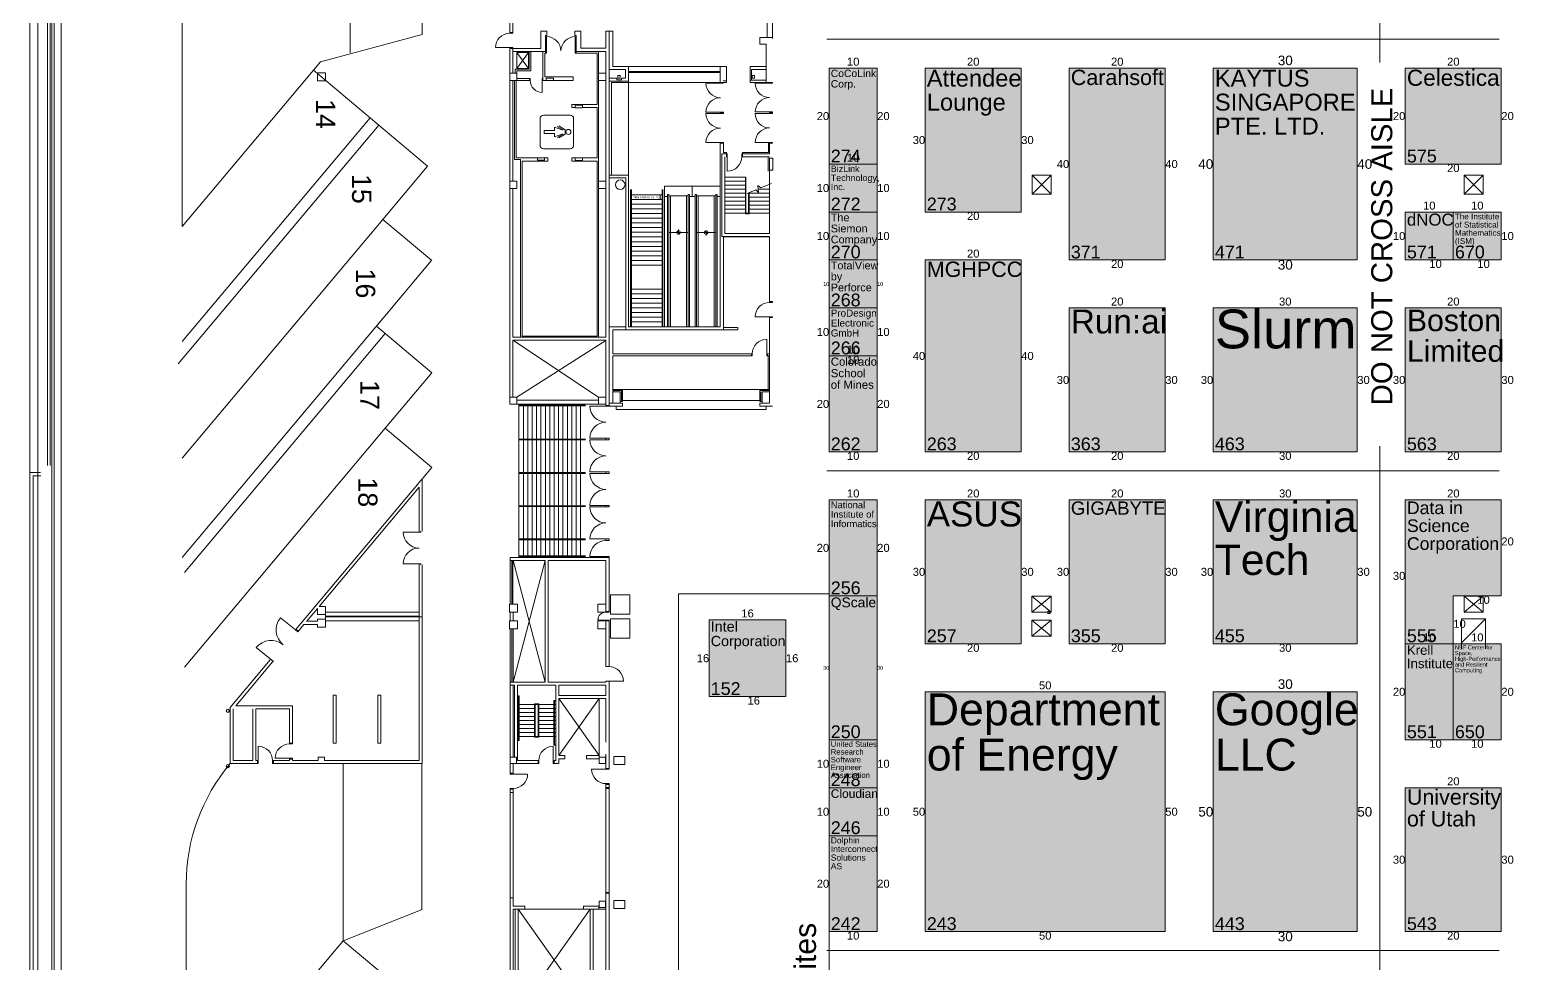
# Model space of a CAD drawing. Header units: inches. Extents: x 938 to 12482, y -17198 to -3672.
# Drawn here: x 951 to 4659, y -13064 to -10728 of the extents above; entities that cross this region are included whole.
import ezdxf
from ezdxf.enums import TextEntityAlignment as Align

# ---------------------------------------------------------------- set-up
doc = ezdxf.new("R2010")
doc.units = ezdxf.units.IN
doc.header["$MEASUREMENT"] = 0
for name, color, linetype, true_color in [('Aisle do not cross', 7, 'Continuous', 0xffffff), ('Areas', 7, 'Continuous', 0xffffff), ('BOOTH_DIMENSION', 7, 'Continuous', 0x000000), ('BOOTH_NUMBER', 7, 'Continuous', 0x000000), ('BOOTHLAYER', 7, 'Continuous', 0x000000), ('Building', 7, 'Continuous', 0xffffff), ('Columns', 7, 'Continuous', 0xffffff), ('COMPANY_NAME', 7, 'Continuous', 0x000000), ('HIGHLIGHT_SCHEME', 7, 'Continuous', 0x000000), ('Symbols', 7, 'Continuous', 0xffffff)]:
    doc.layers.add(name, color=color, linetype=linetype, true_color=true_color)
doc.styles.add('Arial', font='Arial.ttf')

msp = doc.modelspace()

# ---------------------------------------------------------------- hatches: boundary and pattern name
at = {"layer": 'HIGHLIGHT_SCHEME', "true_color": 0x48beb7, "transparency": 33554687}
for points in [[(2949.1, -10824.5), (3069.1, -10824.5), (3069.1, -11064.5), (2949.1, -11064.5)], [(3189.1, -10824.5), (3429.1, -10824.5), (3429.1, -11184.5), (3189.1, -11184.5)], [(3549.1, -10824.5), (3789.1, -10824.5), (3789.1, -11304.5), (3549.1, -11304.5)], [(3909.1, -10824.5), (4269.1, -10824.5), (4269.1, -11304.5), (3909.1, -11304.5)], [(4389.1, -10824.5), (4629.1, -10824.5), (4629.1, -11064.5), (4389.1, -11064.5)], [(2949.1, -11064.5), (3069.1, -11064.5), (3069.1, -11184.5), (2949.1, -11184.5)], [(2949.1, -11184.5), (3069.1, -11184.5), (3069.1, -11304.5), (2949.1, -11304.5)], [(4509.1, -11184.5), (4629.1, -11184.5), (4629.1, -11304.5), (4509.1, -11304.5)], [(2949.1, -11304.5), (3069.1, -11304.5), (3069.1, -11424.5), (2949.1, -11424.5)], [(3189.1, -11304.5), (3429.1, -11304.5), (3429.1, -11784.5), (3189.1, -11784.5)], [(2949.1, -11424.5), (3069.1, -11424.5), (3069.1, -11544.5), (2949.1, -11544.5)], [(3549.1, -11424.5), (3789.1, -11424.5), (3789.1, -11784.5), (3549.1, -11784.5)], [(3909.1, -11424.5), (4269.1, -11424.5), (4269.1, -11784.5), (3909.1, -11784.5)], [(4389.1, -11424.5), (4629.1, -11424.5), (4629.1, -11784.5), (4389.1, -11784.5)], [(2949.1, -11544.5), (3069.1, -11544.5), (3069.1, -11784.5), (2949.1, -11784.5)], [(2949.1, -11904.5), (3069.1, -11904.5), (3069.1, -12144.5), (2949.1, -12144.5)], [(3189.1, -11904.5), (3429.1, -11904.5), (3429.1, -12264.5), (3189.1, -12264.5)], [(3549.1, -11904.5), (3789.1, -11904.5), (3789.1, -12264.5), (3549.1, -12264.5)], [(3909.1, -11904.5), (4269.1, -11904.5), (4269.1, -12264.5), (3909.1, -12264.5)], [(4389.1, -11904.5), (4629.1, -11904.5), (4629.1, -12144.5), (4509.1, -12144.5), (4509.1, -12264.5), (4389.1, -12264.5)], [(2949.1, -12144.5), (3069.1, -12144.5), (3069.1, -12504.5), (2949.1, -12504.5)], [(2649.1, -12204.5), (2841.1, -12204.5), (2841.1, -12396.5), (2649.1, -12396.5)], [(4389.1, -12264.5), (4509.1, -12264.5), (4509.1, -12504.5), (4389.1, -12504.5)], [(4509.1, -12264.5), (4629.1, -12264.5), (4629.1, -12504.5), (4509.1, -12504.5)], [(3189.1, -12384.5), (3789.1, -12384.5), (3789.1, -12984.5), (3189.1, -12984.5)], [(3909.1, -12384.5), (4269.1, -12384.5), (4269.1, -12984.5), (3909.1, -12984.5)], [(2949.1, -12504.5), (3069.1, -12504.5), (3069.1, -12624.5), (2949.1, -12624.5)], [(2949.1, -12624.5), (3069.1, -12624.5), (3069.1, -12744.5), (2949.1, -12744.5)], [(4389.1, -12624.5), (4629.1, -12624.5), (4629.1, -12984.5), (4389.1, -12984.5)], [(2949.1, -12744.5), (3069.1, -12744.5), (3069.1, -12984.5), (2949.1, -12984.5)]]:
    msp.add_hatch(color=123, dxfattribs=at).paths.add_polyline_path(points, flags=0)
at = {"layer": 'HIGHLIGHT_SCHEME', "true_color": 0xf9c981, "transparency": 33554687}
msp.add_hatch(color=31, dxfattribs=at).paths.add_polyline_path([(4389.1, -11184.5), (4509.1, -11184.5), (4509.1, -11304.5), (4389.1, -11304.5)], flags=0)

# ---------------------------------------------------------------- linework, layer by layer
at = {"layer": 'Aisle do not cross', "color": 1, "lineweight": 5, "transparency": 33554687}
for points in [[(4325.7, -10810.3), (4325.7, -9629.4)], [(4624, -10751.9), (2943, -10751.9)], [(4325.7, -14362.3), (4325.7, -11770.3)], [(4624, -11831.9), (2943, -11831.9)], [(4624, -13031.9), (2943, -13031.9)]]:
    msp.add_lwpolyline(points, dxfattribs=at).dxf.unprotected_set("ltscale", 0)
at = {"layer": 'Areas', "color": 30, "lineweight": 5, "transparency": 33554687}
msp.add_lwpolyline([(2572.2, -12139.2), (2949.1, -12139.2), (2949.1, -15504.5), (2572.2, -15504.5), (2572.2, -12139.2)], dxfattribs=at).dxf.unprotected_set("ltscale", 0)
at = {"layer": 'BOOTHLAYER', "color": 7, "lineweight": 5}
for points in [[(2949.1, -10824.5), (3069.1, -10824.5), (3069.1, -11064.5), (2949.1, -11064.5)], [(3189.1, -10824.5), (3429.1, -10824.5), (3429.1, -11184.5), (3189.1, -11184.5)], [(3549.1, -10824.5), (3789.1, -10824.5), (3789.1, -11304.5), (3549.1, -11304.5)], [(3909.1, -10824.5), (4269.1, -10824.5), (4269.1, -11304.5), (3909.1, -11304.5)], [(4389.1, -10824.5), (4629.1, -10824.5), (4629.1, -11064.5), (4389.1, -11064.5)], [(2949.1, -11064.5), (3069.1, -11064.5), (3069.1, -11184.5), (2949.1, -11184.5)], [(2454.8, -11141.2), (2526.8, -11141.2), (2526.8, -11153.2), (2454.8, -11153.2)], [(2949.1, -11184.5), (3069.1, -11184.5), (3069.1, -11304.5), (2949.1, -11304.5)], [(4389.1, -11184.5), (4509.1, -11184.5), (4509.1, -11304.5), (4389.1, -11304.5)], [(4509.1, -11184.5), (4629.1, -11184.5), (4629.1, -11304.5), (4509.1, -11304.5)], [(2949.1, -11304.5), (3069.1, -11304.5), (3069.1, -11424.5), (2949.1, -11424.5)], [(3189.1, -11304.5), (3429.1, -11304.5), (3429.1, -11784.5), (3189.1, -11784.5)], [(2949.1, -11424.5), (3069.1, -11424.5), (3069.1, -11544.5), (2949.1, -11544.5)], [(3549.1, -11424.5), (3789.1, -11424.5), (3789.1, -11784.5), (3549.1, -11784.5)], [(3909.1, -11424.5), (4269.1, -11424.5), (4269.1, -11784.5), (3909.1, -11784.5)], [(4389.1, -11424.5), (4629.1, -11424.5), (4629.1, -11784.5), (4389.1, -11784.5)], [(2949.1, -11544.5), (3069.1, -11544.5), (3069.1, -11784.5), (2949.1, -11784.5)], [(2949.1, -11904.5), (3069.1, -11904.5), (3069.1, -12144.5), (2949.1, -12144.5)], [(3189.1, -11904.5), (3429.1, -11904.5), (3429.1, -12264.5), (3189.1, -12264.5)], [(3549.1, -11904.5), (3789.1, -11904.5), (3789.1, -12264.5), (3549.1, -12264.5)], [(3909.1, -11904.5), (4269.1, -11904.5), (4269.1, -12264.5), (3909.1, -12264.5)], [(4389.1, -11904.5), (4629.1, -11904.5), (4629.1, -12144.5), (4509.1, -12144.5), (4509.1, -12264.5), (4389.1, -12264.5)], [(2949.1, -12144.5), (3069.1, -12144.5), (3069.1, -12504.5), (2949.1, -12504.5)], [(2649.1, -12204.5), (2841.1, -12204.5), (2841.1, -12396.5), (2649.1, -12396.5)], [(4389.1, -12264.5), (4509.1, -12264.5), (4509.1, -12504.5), (4389.1, -12504.5)], [(4509.1, -12264.5), (4629.1, -12264.5), (4629.1, -12504.5), (4509.1, -12504.5)], [(3189.1, -12384.5), (3789.1, -12384.5), (3789.1, -12984.5), (3189.1, -12984.5)], [(3909.1, -12384.5), (4269.1, -12384.5), (4269.1, -12984.5), (3909.1, -12984.5)], [(2949.1, -12504.5), (3069.1, -12504.5), (3069.1, -12624.5), (2949.1, -12624.5)], [(2949.1, -12624.5), (3069.1, -12624.5), (3069.1, -12744.5), (2949.1, -12744.5)], [(4389.1, -12624.5), (4629.1, -12624.5), (4629.1, -12984.5), (4389.1, -12984.5)], [(2949.1, -12744.5), (3069.1, -12744.5), (3069.1, -12984.5), (2949.1, -12984.5)]]:
    msp.add_lwpolyline(points, close=True, dxfattribs=at)
at = {"layer": 'Building', "color": 18, "lineweight": 5, "true_color": 0x000000, "transparency": 33554687}
for points in [[(950.8, -4840.3), (950.8, -16338.8)], [(971, -4840.3), (971, -16338.8)], [(1006.3, -4840.3), (1006.3, -16338.8)], [(1012.3, -4840.3), (1012.3, -16338.8)], [(1029.8, -15812.7), (1029.8, -8959.9)], [(995.6, -11818.5), (995.6, -9316.3)], [(1001.6, -11818.5), (1001.6, -9316.3)], [(1923.5, -9648.6), (1955.8, -9675.7), (1931.8, -9704.3), (1451.8, -10276.3), (1451.8, -10334.3), (1931.8, -10334.3), (1931.8, -10740.2), (1677.5, -10809.1), (1659.9, -10830)], [(1751.8, -10786.4), (1751.8, -10334.3)], [(2158.4, -10735.3), (2150.8, -10735.3), (2150.8, -10417.3), (2158.4, -10417.3)], [(2158.4, -10737.4), (2158.4, -10415.2)], [(2794, -10748.3), (2794, -10404.3)], [(2807.8, -10750.3), (2807.8, -10402.3)], [(1332.3, -10662.8), (1332.3, -11220.5), (1659.9, -10830), (1945.5, -11069.7), (1833.6, -11203), (1955.8, -11305.5)], [(2150.8, -10840), (2150.8, -10775.3), (2228.4, -10775.3), (2228.4, -10731.9), (2243.4, -10731.9), (2243.4, -10742.9), (2240.4, -10742.9), (2240.4, -10786.9), (2238.4, -10786.9), (2238.4, -10846.7), (2308.8, -10846.7), (2308.8, -10855.3), (2259.7, -10855.3)], [(2158.4, -10735.3), (2158.4, -10737.3), (2150.8, -10737.3), (2150.8, -10735.3)], [(2158.4, -11126.2), (2158.4, -11497.7), (2391.2, -11497.7), (2391.2, -10782.9), (2316.6, -10782.9), (2316.6, -10742.9), (2313.5, -10742.9), (2313.5, -10732)], [(2242.5, -10782.3), (2242.5, -10745.7)], [(2328.5, -10731.9), (2313.5, -10731.9)], [(2314.4, -10782.3), (2314.5, -10745.7)], [(2391.2, -10731.9), (2391.2, -10774.9), (2328.5, -10774.9), (2328.5, -10732)], [(2391.2, -11668.1), (2398.8, -11668.1), (2398.8, -10731.9)], [(2408.4, -10820.3), (2408.4, -10731.9), (2391.2, -10731.9)], [(2791.8, -10860.3), (2791.8, -10764.3), (2775.8, -10764.3), (2775.8, -10748.3), (2807.8, -10748.3)], [(2114.8, -10773.3), (2158.4, -10773.3), (2158.4, -10775.3)], [(2158.4, -10837.2), (2158.4, -10773.5)], [(2158.4, -10782.9), (2240.4, -10782.9)], [(2164.2, -10837.3), (2164.2, -10826.8), (2199.1, -10826.8), (2199.1, -10782.8), (2203.7, -10782.8), (2203.7, -10831.4), (2168.8, -10831.4), (2168.8, -10837.3), (2164.2, -10837.3)], [(2168.6, -10785.7), (2197.4, -10825.2)], [(2168.6, -10825.2), (2197.8, -10785.7)], [(2197.8, -10825.5), (2197.8, -10785.5), (2168.8, -10785.5), (2168.8, -10825.5), (2197.8, -10825.5)], [(2241.7, -10855.3), (2233.8, -10855.3), (2233.8, -10850.7), (2233.8, -10850.7), (2233.8, -10782.9)], [(2240.4, -10782.3), (2242.4, -10782.3), (2242.4, -10786.9), (2240.4, -10786.9)], [(2313.9, -10923.3), (2305.8, -10923.3), (2305.8, -10915.3), (2368.8, -10915.3), (2368.8, -10787.3)], [(2316.4, -10786.9), (2314.4, -10786.9), (2314.4, -10782.3), (2316.4, -10782.3)], [(2316.4, -10782.3), (2316.4, -10786.9), (2368.8, -10786.9)], [(2372.8, -11497.7), (2372.8, -10782.9)], [(2440.2, -10849.7), (2440.2, -10827.9), (2400.8, -10827.9)], [(2405.4, -10860.3), (2692.4, -10860.3), (2692.4, -10820.3), (2408.1, -10820.3)], [(2447.8, -10820.3), (2447.8, -10832.7), (2676.4, -10832.7)], [(2676.4, -10860.5), (2676.4, -10820.5)], [(2791.8, -10820.3), (2751.3, -10820.3), (2751.3, -10860.3), (2807.8, -10860.3)], [(2150.8, -10852.3), (2150.8, -11110.2)], [(2158.4, -10855.5), (2158.4, -11106.2)], [(2177.8, -11497.7), (2177.8, -11053.3), (2162.4, -11053.3), (2162.4, -10855.5)], [(2219.7, -11049.3), (2166.4, -11049.3), (2166.4, -10855.5)], [(2168.8, -10855.3), (2199.8, -10855.3), (2199.8, -10850.7), (2168.8, -10850.7), (2168.8, -10855.3)], [(2199.8, -10850.7), (2201.8, -10850.7), (2201.8, -10855.3), (2199.8, -10855.3)], [(2233.8, -10855.3), (2231.8, -10855.3), (2231.8, -10850.7), (2233.8, -10850.7)], [(2231.8, -10885.3), (2231.8, -10855.3)], [(2259.8, -10849.3), (2241.8, -10849.3), (2241.8, -10855.8), (2259.8, -10855.8), (2259.8, -10849.3)], [(2400.8, -10849.7), (2418, -10849.7), (2418, -10853.7), (2430.1, -10853.7), (2430.1, -10849.7), (2440.2, -10849.7)], [(2400.8, -10857.3), (2447.8, -10857.3)], [(2405.4, -10860.4), (2405.4, -11092.3)], [(2420.8, -10849.3), (2426.8, -10849.3), (2426.8, -10843.3), (2420.8, -10843.3), (2420.8, -10849.3)], [(2676.4, -10835.7), (2447.8, -10835.7), (2447.8, -11471.3), (2676.8, -11471.3), (2676.8, -11010.3)], [(2684, -10860.5), (2684, -10862.5), (2641.2, -10862.5)], [(2684, -10856.3), (2692.4, -10856.3)], [(2751.3, -10855.1), (2791.8, -10855.1)], [(2791.7, -10828.3), (2755.3, -10828.3), (2755.3, -10855.1)], [(2756.8, -10843.3), (2756.8, -10849.3), (2762.8, -10849.3), (2762.8, -10843.3), (2756.8, -10843.3)], [(2800.2, -10862.3), (2764.2, -10862.3)], [(2800.2, -10860.3), (2800.2, -10862.3), (2807.8, -10862.3), (2807.8, -10860.3)], [(2313.8, -10917.3), (2313.8, -10923.8), (2332.3, -10923.8), (2332.3, -10917.3), (2313.8, -10917.3)], [(2332.4, -10923.3), (2368.8, -10923.3), (2368.8, -11049.3), (2332.4, -11049.3)], [(2677.2, -10934.5), (2641.2, -10934.5)], [(2641.2, -10938.5), (2684.8, -10938.5), (2684.8, -10934.5), (2677.2, -10934.5), (2677.2, -10938.5)], [(2677.2, -10936.5), (2684.8, -10936.5)], [(2800.2, -10934.3), (2764.2, -10934.3)], [(2800.2, -10938.3), (2764.2, -10938.3)], [(2807.8, -10938.3), (2807.8, -10934.3), (2800.2, -10934.3), (2800.2, -10938.3), (2807.8, -10938.3)], [(2800.2, -10936.3), (2807.8, -10936.3)], [(1823.1, -10967.4), (1322.3, -11564.2)], [(1801.5, -10949.3), (1332.3, -11508.6)], [(2677.2, -11010.5), (2641.2, -11010.5)], [(2684.8, -11012.5), (2684.8, -11010.5), (2677.2, -11010.5), (2677.2, -11012.5)], [(2677.5, -11012.1), (2684.8, -11012.1), (2684.8, -11035.7), (2692.5, -11035.7), (2692.5, -11046.3)], [(2800.2, -11046.3), (2732.5, -11046.3), (2732.5, -11035.7), (2797.2, -11035.7), (2797.2, -11012.3), (2807.8, -11012.3)], [(2800.2, -11010.3), (2764.2, -11010.3)], [(2807.8, -11012.3), (2807.8, -11010.3), (2800.2, -11010.3), (2800.2, -11012.3)], [(2800.2, -11038.8), (2800.2, -11012)], [(2313.8, -11049.3), (2305.8, -11049.3), (2305.8, -11057.3), (2368.8, -11057.3), (2368.8, -11494.7), (2181.8, -11494.7), (2181.8, -11057.3), (2245.8, -11057.3), (2245.8, -11049.3), (2237.8, -11049.3)], [(2219.8, -11048.8), (2219.8, -11054.8), (2237.8, -11054.8), (2237.8, -11048.8), (2219.8, -11048.8)], [(2332.3, -11048.8), (2332.3, -11055.3), (2313.8, -11055.3), (2313.8, -11048.8), (2332.3, -11048.8)], [(2692.2, -11038.7), (2680.5, -11038.7), (2680.5, -11245.9), (2800.2, -11245.9)], [(2680.5, -11238.6), (2680.5, -11046.2)], [(2688.2, -11046.2), (2688.2, -11238.3)], [(2692.5, -11038.7), (2694.5, -11038.7), (2694.5, -11046.3), (2692.5, -11046.3)], [(2694.5, -11082.3), (2694.5, -11046.3)], [(2732.5, -11046.3), (2730.5, -11046.3), (2730.5, -11038.7), (2732.5, -11038.7)], [(2732.5, -11038.7), (2800.2, -11038.7)], [(2796.2, -11082.2), (2796.2, -11046.7)], [(2808.1, -11049.5), (2808.1, -11079.5), (2800.1, -11079.5), (2800.1, -11049.5), (2808.1, -11049.5)], [(2800.2, -11238.6), (2800.2, -11079.5)], [(2150.8, -11647.5), (2150.8, -11121.9)], [(2400.8, -11092.3), (2447.8, -11092.3)], [(2441.2, -11479.2), (2441.2, -11098.9), (2400.8, -11098.9)], [(2537.5, -11471.7), (2537.5, -11120.2), (2676.8, -11120.2)], [(2607, -11120.2), (2607, -11145.7)], [(2688.2, -11097.3), (2741.2, -11097.3), (2741.2, -11187.3)], [(2688.2, -11107.3), (2741.2, -11107.3)], [(2688.2, -11117.3), (2741.2, -11117.3)], [(2739.7, -11097.3), (2739.7, -11188.8), (2748.7, -11188.8), (2748.7, -11135.9)], [(2744.3, -11138.1), (2766, -11129.3), (2772.8, -11135.3), (2770.6, -11117.8), (2778.1, -11124.4), (2805.3, -11113.4)], [(2452.8, -11471.7), (2452.8, -11128)], [(2454.8, -11471.7), (2454.8, -11128)], [(2531.5, -11141.2), (2454.8, -11141.2)], [(2531.5, -11152.9), (2454.8, -11152.9)], [(2531.5, -11471.7), (2531.5, -11128)], [(2533.5, -11471.7), (2533.5, -11128)], [(2537.1, -11145.7), (2545.2, -11145.7)], [(2545.2, -11471.7), (2545.2, -11140.7), (2548.7, -11140.7), (2548.7, -11471.7)], [(2596.7, -11143.7), (2548.7, -11143.7)], [(2552.7, -11144), (2552.7, -11471.7)], [(2592.7, -11143.6), (2592.7, -11470.8)], [(2596.7, -11470.8), (2596.7, -11140.7), (2600.2, -11140.7), (2600.2, -11470.8)], [(2613.9, -11145.7), (2600.2, -11145.7)], [(2617.4, -11470.8), (2617.4, -11140.7), (2613.9, -11140.7), (2613.9, -11470.8)], [(2665.4, -11143.7), (2617.4, -11143.7)], [(2621.4, -11144), (2621.4, -11470.8)], [(2661.4, -11144.3), (2661.4, -11470.8)], [(2668.9, -11470.8), (2668.9, -11140.7), (2665.4, -11140.7), (2665.4, -11470.8)], [(2668.9, -11145.7), (2677, -11145.7)], [(2688.2, -11127.3), (2741.2, -11127.3)], [(2688.2, -11137.3), (2741.2, -11137.3)], [(2688.2, -11147.3), (2741.2, -11147.3)], [(2688.2, -11157.3), (2741.2, -11157.3)], [(2747.2, -11137.3), (2747.2, -11187.3)], [(2747.2, -11137.3), (2800.2, -11137.3)], [(2747.2, -11147.3), (2800.2, -11147.3)], [(2747.2, -11157.3), (2800.2, -11157.3)], [(2772.6, -11127.3), (2800.2, -11127.3)], [(2531.5, -11164.7), (2454.8, -11164.7)], [(2531.5, -11176.4), (2454.8, -11176.4)], [(2531.5, -11188.2), (2454.8, -11188.2)], [(2688.2, -11167.3), (2741.2, -11167.3)], [(2688.2, -11177.3), (2741.2, -11177.3)], [(2688.2, -11187.3), (2799.5, -11187.3)], [(2747.2, -11167.3), (2800.2, -11167.3)], [(2747.2, -11177.3), (2800.2, -11177.3)], [(1833.6, -11203), (1332.3, -11800.5)], [(2531.5, -11199.9), (2454.8, -11199.9)], [(2531.5, -11211.7), (2454.8, -11211.7)], [(2531.5, -11223.4), (2454.8, -11223.4)], [(2531.5, -11235.2), (2454.8, -11235.2)], [(2596.7, -11235.8), (2548.7, -11235.8)], [(2572.7, -11228.3), (2572.7, -11235.8), (2568.4, -11234.6)], [(2568.5, -11234.1), (2572.7, -11235.8), (2569.3, -11232.9)], [(2569.7, -11232.5), (2572.7, -11235.8), (2570.9, -11231.7)], [(2576.8, -11237.5), (2572.7, -11235.8), (2571.7, -11231.4)], [(2574.6, -11239.9), (2572.7, -11235.8), (2576.6, -11238.1)], [(2573, -11240.3), (2572.7, -11235.8), (2574.1, -11240.1)], [(2665.4, -11235.8), (2617.4, -11235.8)], [(2641.4, -11243.3), (2641.4, -11235.8), (2637.1, -11234.6)], [(2637.3, -11234.1), (2641.4, -11235.8), (2638, -11232.9)], [(2638.4, -11232.5), (2641.4, -11235.8), (2639.3, -11231.9)], [(2639.7, -11231.7), (2641.4, -11235.8), (2640.9, -11231.4)], [(2645.8, -11236.6), (2641.4, -11235.8), (2640.5, -11231.4)], [(2644.9, -11238.7), (2641.4, -11235.8), (2645.3, -11238.1)], [(2643.9, -11239.6), (2641.4, -11235.8), (2644.4, -11239.2)], [(2642.3, -11240.2), (2641.4, -11235.8), (2643.3, -11239.9)], [(2531.5, -11246.9), (2454.8, -11246.9)], [(2531.5, -11258.7), (2454.8, -11258.7)], [(2531.5, -11270.4), (2454.8, -11270.4)], [(2807.8, -11408.7), (2800.2, -11408.7), (2800.2, -11246.2), (2684.8, -11246.2), (2684.8, -11478.9)], [(2688.2, -11238.3), (2800.2, -11238.3)], [(1816.9, -11471.1), (1954.7, -11307)], [(2531.5, -11282.2), (2454.8, -11282.2)], [(2531.5, -11293.9), (2454.8, -11293.9)], [(2531.5, -11305.7), (2454.8, -11305.7)], [(2531.5, -11317.6), (2454.8, -11317.6)], [(2531.5, -11377.4), (2454.8, -11377.4)], [(2531.5, -11389.2), (2454.8, -11389.2)], [(2531.5, -11400.9), (2454.8, -11400.9)], [(2531.5, -11412.7), (2454.8, -11412.7)], [(2800.2, -11408.7), (2800.2, -11410.7), (2807.8, -11410.7), (2807.8, -11408.7)], [(1833.6, -11451.1), (1332.3, -12048.7)], [(2531.5, -11424.4), (2454.8, -11424.4)], [(2531.5, -11436.2), (2454.8, -11436.2)], [(2531.5, -11447.9), (2454.8, -11447.9)], [(2764.2, -11446.7), (2807.8, -11446.7), (2807.8, -11448.7)], [(2800.2, -11448.7), (2800.2, -11662.4), (2775.8, -11662.4), (2775.8, -11670.1)], [(2800, -11448.7), (2807.8, -11448.7)], [(1839.1, -11488.4), (1337.7, -12086)], [(1839.1, -11725.5), (1955.8, -11586.4), (1817.5, -11470.3)], [(2441.2, -11471.3), (2400.8, -11471.3)], [(2684.8, -11473.7), (2720.8, -11473.7), (2720.8, -11478.9), (2408.4, -11478.9)], [(2720.8, -11478.9), (2408.4, -11478.9), (2408.4, -11538.9), (2754.8, -11538.9)], [(2531.5, -11458.9), (2454.8, -11458.9)], [(2372.8, -11647.3), (2390.8, -11647.3), (2390.8, -11665.3), (2372.8, -11665.3), (2372.8, -11647.3), (2158.4, -11505.3), (2158.4, -11647.4)], [(2158.4, -11505.3), (2391.2, -11505.3), (2391.2, -11668.1), (2391.2, -11670.3), (2398.8, -11670.3), (2398.8, -11668.1)], [(2391, -11505.6), (2168.8, -11647.3)], [(2794.9, -11544.2), (2792.9, -11544.2), (2792.9, -11502.9)], [(2754.9, -11538.9), (2754.9, -11544.2), (2408.4, -11544.2), (2408.4, -11662.4)], [(2754.9, -11538.9), (2756.9, -11538.9), (2756.9, -11544.2), (2754.9, -11544.2)], [(2800.2, -11538.9), (2794.9, -11538.9), (2794.9, -11544.2), (2800.2, -11544.2)], [(2797, -11628.4), (2797, -11544.5)], [(2408.4, -11628.1), (2432.8, -11628.1), (2432.8, -11658.4), (2426.8, -11658.4)], [(2426.8, -11634.1), (2408.4, -11634.1)], [(2426.8, -11662.4), (2426.8, -11634.1), (2408.4, -11634.1)], [(2408.5, -11631), (2429.8, -11631)], [(2408.5, -11631), (2429.8, -11631), (2429.8, -11658.4)], [(2432.8, -11628.1), (2775.9, -11628.1), (2800.2, -11628.1)], [(2775.9, -11628.1), (2775.9, -11658.1), (2781.9, -11658.1)], [(2800.4, -11631.1), (2776.2, -11631.1)], [(2778.5, -11634.4), (2778.5, -11656.5)], [(2781.9, -11662.5), (2781.9, -11634.1), (2800.2, -11634.1)], [(2372.8, -11655.3), (2168.8, -11655.3)], [(2372.7, -11665.3), (2168.8, -11665.3)], [(2339.8, -11667.3), (2172.7, -11667.3)], [(2339.8, -11669.3), (2172.7, -11669.3)], [(2173.8, -12048.2), (2173.8, -11665.4)], [(2184.8, -12048.2), (2184.8, -11665.4)], [(2195.8, -12048.3), (2195.8, -11665.5)], [(2206.8, -12048.3), (2206.8, -11665.4)], [(2217.8, -12048.3), (2217.8, -11665.5)], [(2228.8, -12048.3), (2228.8, -11665.5)], [(2239.8, -12048.3), (2239.8, -11665.4)], [(2250.8, -12048.3), (2250.8, -11665.4)], [(2261.8, -12048.3), (2261.8, -11665.4)], [(2272.8, -12048.3), (2272.8, -11665.4)], [(2283.8, -12048.3), (2283.8, -11665.4)], [(2294.8, -12048.3), (2294.8, -11665.4)], [(2305.8, -12048.3), (2305.8, -11665.5)], [(2316.8, -12048.3), (2316.8, -11665.3)], [(2327.8, -12048.3), (2327.8, -11665.4)], [(2391.2, -11670.3), (2351.2, -11670.3)], [(2432.8, -11662.4), (2398.8, -11662.4)], [(2432.8, -11662.4), (2432.8, -11670.1), (2398.8, -11670.3)], [(2416.8, -11670.1), (2416.8, -11678.1), (2791.8, -11678.1), (2791.8, -11670.1)], [(2775.7, -11656.1), (2432.8, -11656.1)], [(2775.8, -11670.1), (2807.8, -11670.1)], [(1933.2, -11850.4), (1955.8, -11823.5), (1839.1, -11725.5), (1337.7, -12323)], [(2339.8, -11752.3), (2172.7, -11752.3)], [(2339.8, -11754.3), (2172.7, -11754.3)], [(2391.2, -11750.3), (2351.2, -11750.3)], [(2391.2, -11754.3), (2351.2, -11754.3)], [(2391.2, -11754.3), (2391.2, -11750.3), (2398.8, -11750.3), (2398.8, -11754.3), (2391.2, -11754.3)], [(977.5, -11836.3), (951.3, -11836.3), (951.3, -16338.8)], [(959.3, -16338.8), (959.3, -11844.3), (978.9, -11844.3)], [(1932.8, -11850.9), (1614.8, -12229.8)], [(1931.8, -11852.1), (1931.8, -11982.9)], [(2339.8, -11836.3), (2173, -11836.3)], [(2339.8, -11838.3), (2173, -11838.3)], [(2391.2, -11834.3), (2351.2, -11834.3)], [(2391.2, -11838.3), (2351.2, -11838.3)], [(2391.2, -11838.3), (2391.2, -11834.3), (2398.8, -11834.3), (2398.8, -11838.3), (2391.2, -11838.3)], [(1924.2, -11984.9), (1924.2, -11873), (1674.2, -12170.9), (1689.8, -12170.9), (1689.8, -12190.9), (1669.8, -12190.9), (1669.8, -12176.2), (1642.8, -12208.4)], [(2339.8, -11919.3), (2172.7, -11919.3)], [(2339.8, -11921.3), (2172.7, -11921.3)], [(2391.2, -11918.3), (2351.2, -11918.3)], [(2391.2, -11922.3), (2351.2, -11922.3)], [(2391.2, -11922.3), (2391.2, -11918.3), (2398.8, -11918.3), (2398.8, -11922.3), (2391.2, -11922.3)], [(1928.2, -11982.9), (1928.2, -11984.9), (1884.2, -11984.9)], [(2339.8, -12002.3), (2172.7, -12002.3)], [(2339.8, -12004.3), (2172.7, -12004.3)], [(2391.2, -12002.3), (2351.2, -12002.3)], [(2391.2, -12006.3), (2391.2, -12002.3), (2398.8, -12002.3), (2398.8, -12006.3), (2391.2, -12006.3)], [(2398.8, -12048.3), (2151.7, -12048.3), (2151.8, -12165.3)], [(2339.8, -12046.3), (2172.7, -12046.3)], [(2339.8, -12044.3), (2172.9, -12044.3)], [(2351.2, -12046.3), (2398.8, -12046.3), (2398.8, -12048.3)], [(2391.2, -12183.3), (2398.8, -12183.3), (2398.8, -12046.3)], [(2398.8, -12046.6), (2391.2, -12046.6), (2391.2, -12048.3)], [(1687.8, -12556.7), (1924.2, -12556.7), (1924.2, -12064.9), (1928.2, -12064.9), (1928.2, -12066.9)], [(1924.2, -12064.9), (1884.2, -12064.9)], [(2151.7, -12055.9), (2239.2, -12055.9), (2159.4, -12360.7)], [(2152.1, -12360.7), (2239.2, -12360.7), (2239.2, -12055.9)], [(2155.8, -12055.9), (2155.8, -12165.3)], [(2158.4, -12055.9), (2158.4, -12165.3)], [(2159.4, -12055.9), (2239.2, -12360.7)], [(1614.8, -12229.8), (1577.7, -12199.5)], [(1924.2, -12195.3), (1689.8, -12195.3), (1689.8, -12185.3), (1924.2, -12185.3)], [(1689.8, -12204.9), (1689.8, -12197.3), (1931.8, -12197.3)], [(2151.8, -12185.3), (2151.8, -12207.3)], [(2159.4, -12185.3), (2159.4, -12207.3)], [(2391.2, -12183.3), (2391.2, -12185.3), (2398.8, -12185.3), (2398.8, -12183.3)], [(1616.1, -12228.3), (1614.8, -12229.8), (1620.7, -12234.6), (1636.4, -12215.9), (1670, -12215.9)], [(1616.1, -12228.3), (1622, -12233.1)], [(1642.8, -12208.3), (1670, -12208.3)], [(1924.2, -12207.3), (1689.8, -12207.3)], [(2159.4, -12368.3), (2159.4, -12548.3), (2151.8, -12548.3), (2151.8, -12227.4)], [(2155.8, -12227.2), (2155.8, -12360.9)], [(2159.4, -12227.4), (2159.4, -12360.8)], [(2371, -12205.3), (2398.8, -12205.3), (2398.8, -12207.3)], [(2398.8, -12321.7), (2398.8, -12207.3), (2391.2, -12207.3)], [(1560.1, -12309.1), (1516.9, -12273.8)], [(1552, -12304.7), (1451.8, -12424.1), (1451.8, -12564.3), (1522, -12564.3)], [(1558.8, -12308.4), (1465.8, -12419.3), (1608, -12419.3), (1608, -12514.9)], [(2391.2, -12319.7), (2391.2, -12321.7), (2398.8, -12321.7), (2398.8, -12319.7)], [(2152.1, -12368.3), (2162.2, -12368.3)], [(2159.4, -12564.3), (2221.4, -12564.3), (2221.4, -12556.7), (2169.8, -12556.7), (2169.8, -12368.3), (2265.8, -12368.3)], [(2162.2, -12368.3), (2162.2, -12548.2)], [(2265.8, -12368.3), (2265.8, -12556.7), (2261.4, -12556.7), (2261.4, -12564.3), (2273.4, -12564.3), (2273.4, -12551.9), (2288.4, -12551.9), (2288.4, -12544.3), (2273.4, -12544.3), (2273.4, -12401.3), (2391.2, -12401.3), (2391.2, -12510.4)], [(2391.2, -12393.7), (2391.2, -12368.3), (2273.4, -12368.3), (2273.4, -12393.7), (2391.2, -12393.7)], [(2434.8, -12357.7), (2398.8, -12357.7)], [(2398.8, -12578.3), (2398.8, -12357.7)], [(1716.9, -12392.7), (1716.9, -12512.7), (1709.2, -12512.7), (1709.2, -12392.7), (1716.9, -12392.7)], [(1828.5, -12392.7), (1828.5, -12512.7), (1820.9, -12512.7), (1820.9, -12392.7), (1828.5, -12392.7)], [(2212.4, -12416.3), (2169.7, -12416.3)], [(2169.8, -12506.3), (2173.9, -12506.3), (2173.9, -12394.3), (2169.8, -12394.3)], [(2169.8, -12505.6), (2172.4, -12505.6), (2172.4, -12395.1), (2169.8, -12395.1)], [(2223.4, -12497.8), (2223.4, -12414.8), (2212.4, -12414.8), (2212.4, -12497.8), (2223.4, -12497.8)], [(2221.9, -12496.3), (2213.9, -12496.3), (2213.9, -12416.3), (2221.9, -12416.3), (2221.9, -12496.3)], [(2265.8, -12416.3), (2223.5, -12416.3)], [(2265.8, -12406.3), (2261.3, -12406.3), (2261.3, -12518.3), (2265.8, -12518.3)], [(2265.8, -12407.1), (2262.8, -12407.1), (2262.8, -12517.6), (2265.8, -12517.6)], [(2373.8, -12544.3), (2373.8, -12551.9), (2342.4, -12551.9), (2342.4, -12544.3), (2374.1, -12544.3), (2273.8, -12401.3)], [(1459.4, -12426.9), (1459.4, -12556.7), (1508.4, -12556.7), (1508.4, -12426.9)], [(1522, -12556.7), (1516, -12556.7), (1516, -12426.9), (1600.4, -12426.9), (1600.4, -12514.9)], [(2212.4, -12426.3), (2169.7, -12426.3)], [(2212.4, -12436.3), (2169.7, -12436.3)], [(2212.4, -12446.3), (2169.7, -12446.3)], [(2212.4, -12456.3), (2169.8, -12456.3)], [(2265.8, -12426.3), (2223.5, -12426.3)], [(2265.8, -12436.3), (2223.5, -12436.3)], [(2265.8, -12446.3), (2223.5, -12446.3)], [(2265.8, -12456.3), (2223.5, -12456.3)], [(2212.3, -12466.3), (2169.7, -12466.3)], [(2212.3, -12476.3), (2169.7, -12476.3)], [(2212.4, -12486.3), (2169.8, -12486.3)], [(2212.4, -12496.3), (2169.8, -12496.3)], [(2265.8, -12486.3), (2223.3, -12486.3)], [(2265.8, -12466.3), (2223.4, -12466.3)], [(2265.8, -12476.3), (2223.4, -12476.3)], [(2265.8, -12496.3), (2223.4, -12496.3)], [(1522, -12520.7), (1522, -12564.3), (1520, -12564.3)], [(1600.4, -12512.9), (1608, -12512.9)], [(1608, -12512.9), (1608, -12514.9), (1600.4, -12514.9), (1600.4, -12512.9)], [(2261.4, -12564.3), (2259.4, -12564.3), (2259.4, -12520.7)], [(1520, -12556.7), (1520, -12564.3)], [(1600.4, -12550.9), (1600.4, -12556.7), (1558, -12556.7)], [(1560, -12564.3), (1558, -12564.3), (1558, -12556.7), (1560, -12556.7)], [(1560, -12556.7), (1560, -12564.3)], [(1564.4, -12550.9), (1608, -12550.9), (1608, -12552.9)], [(1600.4, -12552.9), (1608, -12552.9)], [(1608, -12550.9), (1608, -12556.7), (1671.8, -12556.7)], [(1931.8, -12928.7), (1734.2, -13007.3), (1734.2, -12564.3)], [(1930.8, -12928.7), (1930.8, -12564.3)], [(2159.4, -12564.4), (2159.4, -12588.3), (2151.8, -12588.3), (2151.8, -12564.8)], [(2221.4, -12556.7), (2223.4, -12556.7), (2223.4, -12564.3), (2221.4, -12564.3)], [(2391.2, -12540.4), (2391.2, -12576.3), (2391.2, -12578.3), (2398.8, -12578.3), (2398.8, -12576.3)], [(2159.4, -12588.3), (2159.4, -12590.3), (2151.8, -12590.3), (2151.8, -12588.3)], [(2195.4, -12590.3), (2159.4, -12590.3)], [(2355.2, -12578.3), (2391.2, -12578.3)], [(2391.2, -12576.3), (2398.8, -12576.3)], [(2151.8, -12628.3), (2151.8, -12626.3), (2159.4, -12626.3), (2159.4, -12628.3)], [(2151.8, -12636.3), (2151.8, -12628.3), (2159.4, -12628.3), (2159.4, -12636.3), (2151.8, -12636.3)], [(2151.8, -12636.3), (2151.8, -12900.3)], [(2159.4, -12636.3), (2159.4, -12900.3), (2159.4, -12920.7), (2188.8, -12920.7), (2188.8, -12928.3)], [(2359.4, -12928.3), (2359.4, -13182.3), (2391.2, -13182.3), (2391.2, -12616.3), (2398.8, -12616.3)], [(2391.2, -12616.3), (2391.2, -12614.3), (2398.8, -12614.3), (2398.8, -12616.3)], [(2391.2, -12624.3), (2398.8, -12624.3)], [(2391.2, -12626.3), (2398.8, -12626.3)], [(2398.8, -13199.9), (2398.8, -12614.3)], [(1826.1, -13084.4), (1734.2, -13007.3), (1342, -13474.7), (1342, -12865.9)], [(2159.4, -12900.3), (2151.8, -12900.3), (2151.8, -13197.9), (2151.8, -13199.9), (2159.4, -13199.9), (2159.4, -13197.9)], [(2391.2, -12886.6), (2398.8, -12886.6)], [(2391.2, -12888.3), (2398.8, -12888.3)], [(2391.2, -12928.3), (2159.4, -12928.3), (2159.4, -13182.3), (2351.8, -13182.3), (2351.8, -12928.3), (2171.8, -13182.3), (2171.8, -12928.3), (2351.8, -13182.3)], [(2164.2, -13182.3), (2164.2, -12929.1)], [(2334.8, -12928.3), (2334.8, -12920.7), (2373.7, -12920.7), (2373.7, -12928.3)]]:
    msp.add_lwpolyline(points, dxfattribs=at).dxf.unprotected_set("ltscale", 0)
for centre, radius, start, end in [((2150.8, -10773.3), 36, 90, -180), ((2242.5, -10781.7), 36, 0, 89.9997), ((2242.5, -10781.7), 36, 0, 89.9997), ((2314.5, -10781.7), 36, 90.0003, 180), ((2231.8, -10855.3), 30, -180, -90), ((2231.8, -10855.3), 30, -180, -90), ((2677.2, -10862.5), 36, -179.9997, -90), ((2800.2, -10862.3), 36, -179.9997, -90), ((2677.2, -10934.5), 36, 90, 179.9997), ((2800.2, -10934.3), 36, 90, 179.9997), ((2677.2, -10938.5), 36, -179.9997, -90), ((2800.2, -10938.3), 36, -179.9997, -90), ((2677.2, -11010.5), 36, 90, 179.9997), ((2800.2, -11010.3), 36, 90, 179.9997), ((2694.5, -11046.3), 36, -90, 0), ((2800.2, -11446.7), 36, 90, -180), ((2800.2, -11446.7), 36, 90, -180), ((2792.9, -11538.9), 36, 90, 180), ((2391.2, -11670.3), 40, -179.9997, -90.0001), ((2391.2, -11750.3), 40, 90.0001, 179.9998), ((2391.2, -11750.3), 40, 90.0001, 179.9998), ((2391.2, -11754.3), 40, -179.9997, -90.0001), ((2391.2, -11834.3), 40, 90.0001, 179.9998), ((2391.2, -11834.3), 40, 90.0001, 179.9998), ((2391.2, -11838.3), 40, -179.9997, -90.0001), ((2391.2, -11918.3), 40, 90.0001, 179.9998), ((2391.2, -11918.3), 40, 90.0001, 179.9998), ((2391.2, -11922.3), 40, -179.9997, -90.0001), ((2391.2, -12002.3), 40, 90.0001, 179.9998), ((2391.2, -12002.3), 40, 90.0001, 179.9998), ((1924.2, -11984.9), 40, -179.9997, -90.0001), ((1924.2, -11984.9), 40, -179.9997, -90.0001), ((2391.2, -12046.3), 40, 90, -180), ((2391.2, -12046.3), 40, 90, -180), ((1924.2, -12064.9), 40, 90.0001, 179.9998), ((1924.2, -12064.9), 40, 90.0001, 179.9998), ((1614.8, -12229.8), 48, 140.7661, -129.2342), ((1614.8, -12229.8), 48, 140.7661, -129.2342), ((2391.2, -12205.3), 20.2, 90, -180), ((2391.2, -12205.3), 20.2, 90, -180), ((1554.1, -12304.2), 48, 50.7659, 140.7656), ((1554.1, -12304.2), 48, 50.7659, 140.7656), ((2398.8, -12357.7), 36, 0, 90), ((1522, -12556.7), 36, 0, 90), ((1600.4, -12550.9), 36, 90, -180), ((2259.4, -12556.7), 36, 90, 180), ((2259.4, -12556.7), 36, 90, 180), ((1811.2, -12865.9), 469.2, 140, 180), ((2159.4, -12590.3), 36, -90, 0), ((2391.2, -12578.3), 36, 180, -90)]:
    msp.add_arc(centre, radius, start, end, dxfattribs=at).dxf.unprotected_set("ltscale", 0)
for centre, major_axis in [((2572.7, -11235.8), (3.18, -3.18)), ((2572.7, -11235.8), (3.18, 3.18)), ((2641.4, -11235.8), (3.18, 3.18))]:
    msp.add_ellipse(centre, major_axis=major_axis, ratio=1, dxfattribs=at).dxf.unprotected_set("ltscale", 0)
at = {"layer": 'Columns', "color": 6, "lineweight": 5, "transparency": 33554687}
for points in [[(1689.8, -10836.3), (1689.8, -10856.3), (1669.8, -10856.3), (1669.8, -10836.3), (1689.8, -10836.3)], [(2168.8, -10837.3), (2168.8, -10855.3), (2150.8, -10855.3), (2150.8, -10837.3), (2168.8, -10837.3)], [(2390.8, -10837.3), (2390.8, -10855.3), (2372.8, -10855.3), (2372.8, -10837.3), (2390.8, -10837.3)], [(2168.8, -11107.3), (2168.8, -11125.3), (2150.8, -11125.3), (2150.8, -11107.3), (2168.8, -11107.3)], [(2390.8, -11107.3), (2390.8, -11125.3), (2372.8, -11125.3), (2372.8, -11107.3), (2390.8, -11107.3)], [(3456.1, -11092.1), (3456.1, -11140.1), (3504.1, -11140.1), (3504.1, -11092.1), (3456.1, -11092.1)], [(3456.1, -11092.1), (3504.1, -11140.1)], [(3456.1, -11140.1), (3504.1, -11092.1)], [(4536.1, -11092.1), (4536.1, -11140.1), (4584.1, -11140.1), (4584.1, -11092.1), (4536.1, -11092.1)], [(4536.1, -11092.1), (4584.1, -11140.1)], [(4536.1, -11140.1), (4584.1, -11092.1)], [(2168.8, -11647.3), (2168.8, -11665.3), (2150.8, -11665.3), (2150.8, -11647.3), (2168.8, -11647.3)], [(1931.8, -12066.9), (1931.8, -12564.3), (1687.8, -12564.3), (1687.8, -12564.3)], [(2398.8, -12359.7), (2398.8, -12357.7), (2391.2, -12357.7), (2391.2, -12360.7), (2246.8, -12360.7), (2246.8, -12055.9), (2391.2, -12055.9), (2391.2, -12185), (2371.2, -12185), (2371.2, -12165), (2391.2, -12165)], [(2450.8, -12142.3), (2450.8, -12190.3), (2402.8, -12190.3), (2402.8, -12142.3), (2450.8, -12142.3)], [(3455.8, -12145.3), (3455.8, -12185.3), (3503.8, -12185.3), (3503.8, -12145.3), (3455.8, -12145.3)], [(3455.8, -12145.3), (3503.8, -12185.3)], [(3455.8, -12185.3), (3503.8, -12145.3)], [(4535.8, -12145.3), (4535.8, -12185.3), (4583.8, -12185.3), (4583.8, -12145.3), (4535.8, -12145.3)], [(4535.8, -12145.3), (4583.8, -12185.3)], [(4535.8, -12185.3), (4583.8, -12145.3)], [(2169.8, -12165.3), (2169.8, -12185.3), (2149.8, -12185.3), (2149.8, -12165.3), (2169.8, -12165.3)], [(3495.4, -12182.7), (3495.4, -12188.7), (3501.4, -12188.7), (3501.4, -12182.7), (3495.4, -12182.7)], [(1669.8, -12208.3), (1669.8, -12202.9), (1689.8, -12202.9), (1689.8, -12222.9), (1669.8, -12222.9), (1669.8, -12215.9)], [(2169.8, -12207.3), (2169.8, -12227.3), (2149.8, -12227.3), (2149.8, -12207.3), (2169.8, -12207.3)], [(2391.2, -12227), (2371.2, -12227), (2371.2, -12207), (2391.2, -12207), (2391.2, -12319.7)], [(2450.8, -12202.3), (2450.8, -12250.3), (2402.8, -12250.3), (2402.8, -12202.3), (2450.8, -12202.3)], [(3455.8, -12205.4), (3455.8, -12245.4), (3503.8, -12245.4), (3503.8, -12205.4), (3455.8, -12205.4)], [(3455.8, -12205.4), (3503.8, -12245.4)], [(3455.8, -12245.4), (3503.8, -12205.4)], [(4589.2, -12277.3), (4589.3, -12202.3), (4529.3, -12202.3), (4529.3, -12277.3)], [(4529.3, -12262.3), (4589.3, -12202.3)], [(2273.4, -12544.3), (2374.1, -12401.3), (2374.1, -12548.3), (2389.8, -12548.3), (2389.8, -12564.3), (2373.8, -12564.3), (2373.8, -12548.3)], [(1558, -12564.3), (1671.8, -12564.3), (1671.8, -12564.3)], [(1671.8, -12556.7), (1671.8, -12548.3), (1687.8, -12548.3), (1687.8, -12556.7)], [(1687.8, -12564.3), (1671.8, -12564.3)], [(2167.8, -12548.3), (2167.8, -12564.3), (2151.8, -12564.3), (2151.8, -12548.3), (2167.8, -12548.3)], [(2410.5, -12546.4), (2438, -12546.4), (2438, -12566.4), (2410.5, -12566.4), (2410.5, -12546.4)], [(2389.8, -12908.3), (2389.8, -12924.3), (2373.8, -12924.3), (2373.8, -12908.3), (2389.8, -12908.3)], [(2410.5, -12906.4), (2438, -12906.4), (2438, -12926.4), (2410.5, -12926.4), (2410.5, -12906.4)]]:
    msp.add_lwpolyline(points, dxfattribs=at).dxf.unprotected_set("ltscale", 0)
for centre in [(1446, -12432.2), (1446, -12432.2), (1446, -12570.4), (1446, -12570.4)]:
    msp.add_circle(centre, 4, dxfattribs=at).dxf.unprotected_set("ltscale", 0)
for major_axis in [(8.49, -8.49), (8.49, 8.49)]:
    msp.add_ellipse((2426.8, -11116.3), major_axis=major_axis, ratio=1, dxfattribs=at).dxf.unprotected_set("ltscale", 0)
at = {"layer": 'Symbols', "color": 4, "lineweight": 5, "transparency": 33554687}
for points in [[(2226.4, -10950.5), (2226.4, -11017.7)], [(2302, -10942.1), (2234.8, -10942.1)], [(2269.5, -10970.2), (2284, -10978.6), (2280.6, -10978.6), (2262.3, -10972), (2262.3, -10980.7), (2236.4, -10980.7), (2236.4, -10987.7), (2262.3, -10987.7), (2262.3, -10996.5), (2280.6, -10989.8), (2284, -10989.8), (2269.5, -10998.2)], [(2273.3, -10969.2), (2289.6, -10978.6), (2289.6, -10989.8), (2273.3, -10999.3)], [(2310.4, -11017.7), (2310.4, -10950.5)], [(2234.8, -11026.1), (2302, -11026.1)]]:
    msp.add_lwpolyline(points, dxfattribs=at).dxf.unprotected_set("ltscale", 0)
msp.add_circle((2297.3, -10984.2), 6.3, dxfattribs=at).dxf.unprotected_set("ltscale", 0)
for centre, start, end in [((2234.8, -10950.5), 90, 180), ((2302, -10950.5), 0, 90), ((2234.8, -11017.7), 180, -90), ((2302, -11017.7), -90, 0)]:
    msp.add_arc(centre, 8.4, start, end, dxfattribs=at).dxf.unprotected_set("ltscale", 0)

# ---------------------------------------------------------------- texts
at = {"layer": 'Aisle do not cross', "color": 1, "style": 'Arial'}
msp.add_text('DO NOT CROSS AISLE', height=52.5, rotation=90, dxfattribs=at).set_placement((4330.2, -11270.8), align=Align.MIDDLE_CENTER)
at = {"layer": 'Areas', "color": 30, "style": 'Arial'}
msp.add_text('Exhibitor Suites', height=54, rotation=90, dxfattribs=at).set_placement((2889.1, -13224.5), align=Align.MIDDLE_CENTER)
at = {"layer": 'BOOTH_DIMENSION', "color": 8, "style": 'Arial'}
for s, height, p in [('10', 20, (3009.1, -10824.5)), ('20', 20, (3309.1, -10824.5)), ('20', 20, (3669.1, -10824.5)), ('30', 24, (4089.1, -10824.5)), ('20', 20, (4509.1, -10824.5)), ('10', 20, (3009.1, -11064.5)), ('10', 20, (4449.1, -11184.5)), ('10', 20, (4569.1, -11184.5)), ('20', 20, (3309.1, -11304.5)), ('20', 20, (3669.1, -11424.5)), ('30', 20, (4089.1, -11424.5)), ('20', 20, (4509.1, -11424.5)), ('10', 20, (3009.1, -11544.5)), ('10', 20, (3009.1, -11904.5)), ('20', 20, (3309.1, -11904.5)), ('20', 20, (3669.1, -11904.5)), ('30', 20, (4089.1, -11904.5)), ('20', 20, (4509.1, -11904.5)), ('16', 20, (2745.1, -12204.5)), ('10', 20, (4449.1, -12264.5)), ('10', 20, (4569.1, -12264.5)), ('50', 20, (3489.1, -12384.5)), ('30', 24, (4089.1, -12384.5)), ('20', 20, (4509.1, -12624.5))]:
    msp.add_text(s, height=height, dxfattribs=at).set_placement(p, align=Align.BOTTOM_CENTER)
for s, height, p in [('20', 20, (2949.1, -10944.5)), ('20', 20, (4389.1, -10944.5)), ('30', 20, (3189.1, -11004.5)), ('40', 20, (3549.1, -11064.5)), ('40', 24, (3909.1, -11064.5)), ('10', 20, (2949.1, -11124.5)), ('10', 20, (2949.1, -11244.5)), ('10', 20, (4389.1, -11244.5)), ('10', 9.6, (2949.1, -11364.5)), ('10', 20, (2949.1, -11484.5)), ('40', 20, (3189.1, -11544.5)), ('30', 20, (3549.1, -11604.5)), ('30', 20, (3909.1, -11604.5)), ('30', 20, (4389.1, -11604.5)), ('20', 20, (2949.1, -11664.5)), ('20', 20, (2949.1, -12024.5)), ('30', 20, (3189.1, -12084.5)), ('30', 20, (3549.1, -12084.5)), ('30', 20, (3909.1, -12084.5)), ('16', 20, (2649.1, -12300.5)), ('30', 9.6, (2949.1, -12324.5)), ('20', 20, (4389.1, -12384.5)), ('10', 20, (2949.1, -12564.5)), ('10', 20, (2949.1, -12684.5)), ('50', 20, (3189.1, -12684.5)), ('50', 24, (3909.1, -12684.5)), ('30', 20, (4389.1, -12804.5)), ('20', 20, (2949.1, -12864.5))]:
    msp.add_text(s, height=height, dxfattribs=at).set_placement(p, align=Align.MIDDLE_RIGHT)
for s, height, p in [('20', 20, (3069.1, -10944.5)), ('20', 20, (4629.1, -10944.5)), ('30', 20, (3429.1, -11004.5)), ('40', 20, (3789.1, -11064.5)), ('40', 24, (4269.1, -11064.5)), ('10', 20, (3069.1, -11124.5)), ('10', 20, (3069.1, -11244.5)), ('10', 20, (4629.1, -11244.5)), ('10', 9.6, (3069.1, -11364.5)), ('10', 20, (3069.1, -11484.5)), ('40', 20, (3429.1, -11544.5)), ('30', 20, (3789.1, -11604.5)), ('30', 20, (4269.1, -11604.5)), ('30', 20, (4629.1, -11604.5)), ('20', 20, (3069.1, -11664.5)), ('20', 20, (3069.1, -12024.5)), ('30', 20, (3429.1, -12084.5)), ('30', 20, (3789.1, -12084.5)), ('30', 20, (4269.1, -12084.5)), ('16', 20, (2841.1, -12300.5)), ('30', 9.6, (3069.1, -12324.5)), ('20', 20, (4629.1, -12384.5)), ('10', 20, (3069.1, -12564.5)), ('10', 20, (3069.1, -12684.5)), ('50', 20, (3789.1, -12684.5)), ('50', 24, (4269.1, -12684.5)), ('30', 20, (4629.1, -12804.5)), ('20', 20, (3069.1, -12864.5))]:
    msp.add_text(s, height=height, dxfattribs=at).set_placement(p, align=Align.MIDDLE_LEFT)
for s, height, p in [('20', 20, (4509.1, -11064.5)), ('20', 20, (3309.1, -11184.5)), ('20', 20, (3669.1, -11304.5)), ('30', 24, (4089.1, -11304.5)), ('10', 20, (3009.1, -11544.5)), ('10', 20, (3009.1, -11784.5)), ('20', 20, (3309.1, -11784.5)), ('20', 20, (3669.1, -11784.5)), ('30', 20, (4089.1, -11784.5)), ('20', 20, (4509.1, -11784.5)), ('20', 20, (3309.1, -12264.5)), ('20', 20, (3669.1, -12264.5)), ('30', 20, (4089.1, -12264.5)), ('10', 20, (4569.1, -12504.5)), ('10', 20, (3009.1, -12984.5)), ('50', 20, (3489.1, -12984.5)), ('30', 24, (4089.1, -12984.5)), ('20', 20, (4509.1, -12984.5))]:
    msp.add_text(s, height=height, dxfattribs=at).set_placement(p, align=Align.TOP_CENTER)
for s, p in [('10', (4449.1, -11304.5)), ('10', (4569.1, -11304.5)), ('10', (4569.1, -12144.5)), ('10', (4509.1, -12204.5)), ('16', (2745.1, -12396.5)), ('10', (4449.1, -12504.5))]:
    msp.add_text(s, height=20, dxfattribs=at).set_placement(p, align=Align.TOP_LEFT)
msp.add_text('20', height=20, dxfattribs=at).set_placement((4629.1, -12024.5), align=Align.BOTTOM_LEFT)
msp.add_text('30', height=20, dxfattribs=at).set_placement((4389.1, -12084.5), align=Align.TOP_RIGHT)
at = {"layer": 'BOOTH_NUMBER', "color": 18, "true_color": 0x000000, "style": 'Arial'}
for s, p in [('274', (2953.1, -11060.5)), ('575', (4393.1, -11060.5)), ('272', (2953.1, -11180.5)), ('273', (3193.1, -11180.5)), ('270', (2953.1, -11300.5)), ('371', (3553.1, -11300.5)), ('471', (3913.1, -11300.5)), ('571', (4393.1, -11300.5)), ('670', (4513.1, -11300.5)), ('268', (2953.1, -11420.5)), ('266', (2953.1, -11540.5)), ('262', (2953.1, -11780.5)), ('263', (3193.1, -11780.5)), ('363', (3553.1, -11780.5)), ('463', (3913.1, -11780.5)), ('563', (4393.1, -11780.5)), ('256', (2953.1, -12140.5)), ('257', (3193.1, -12260.5)), ('355', (3553.1, -12260.5)), ('455', (3913.1, -12260.5)), ('555', (4393.1, -12260.5)), ('152', (2653.1, -12392.5)), ('250', (2953.1, -12500.5)), ('551', (4393.1, -12500.5)), ('650', (4513.1, -12500.5)), ('248', (2953.1, -12620.5)), ('246', (2953.1, -12740.5)), ('242', (2953.1, -12980.5)), ('243', (3193.1, -12980.5)), ('443', (3913.1, -12980.5)), ('543', (4393.1, -12980.5))]:
    msp.add_text(s, height=32, dxfattribs=at).set_placement(p)
at = {"layer": 'Building', "color": 18, "true_color": 0x000000, "style": 'Arial'}
for s, p in [('14', (1666.4, -10902.1)), ('15', (1756.6, -11089.3)), ('16', (1766.5, -11325.9)), ('17', (1776.9, -11604.9)), ('18', (1772, -11848.3))]:
    msp.add_text(s, height=48, rotation=270, dxfattribs=at).set_placement(p)
at = {"layer": 'COMPANY_NAME', "color": 18, "true_color": 0x000000, "attachment_point": 1, "line_spacing_factor": 0.85, "style": 'Arial'}
for s, insert, char_height, width in [('CoCoLink Corp.', (2953.1, -10828.5), 18.476, 116), ('Attendee Lounge', (3193.1, -10828.5), 42.347, 236), ('Carahsoft', (3553.1, -10828.5), 38.41, 236), ('KAYTUS SINGAPORE PTE. LTD.', (3913.1, -10828.5), 42.347, 356), ('Celestica', (4393.1, -10828.5), 40.33, 236), ('BizLink Technology, Inc.', (2953.1, -11068.5), 15.96, 116), ('Rittal GmbH & Co. KG', (2458.8, -11145.2), 4.76, 68), ('The Siemon Company', (2953.1, -11188.5), 19.399, 116), ('dNOC', (4393.1, -11188.5), 30.09, 116), ('The Institute of Statistical Mathematics (ISM)', (4513.1, -11188.5), 14.44, 116), ('TotalView by Perforce', (2953.1, -11308.5), 19.399, 116), ('MGHPCC', (3193.1, -11308.5), 38.41, 236), ('ProDesign Electronic GmbH', (2953.1, -11428.5), 17.596, 116), ('Run:ai', (3553.1, -11428.5), 59.59, 236), ('Slurm', (3913.1, -11428.5), 97.06, 356), ('Boston Limited', (4393.1, -11428.5), 54.046, 236), ('Colorado School of Mines', (2953.1, -11548.5), 20.369, 116), ('National Institute of Informatics', (2953.1, -11908.5), 16.758, 116), ('ASUS', (3193.1, -11908.5), 62.57, 236), ('GIGABYTE', (3553.1, -11908.5), 33.18, 236), ('Virginia Tech', (3913.1, -11908.5), 76.048, 356), ('Data in Science Corporation', (4393.1, -11908.5), 31.6, 236), ('QScale', (2953.1, -12148.5), 24.76, 116), ('Intel Corporation', (2653.1, -12208.5), 25.61, 188), ('Krell Institute', (4393.1, -12268.5), 23.58, 116), ('NSF Center for Space, High-Performance, and Resilient Computing', (4513.1, -12268.5), 10.084, 116), ('Google LLC', (3913.1, -12388.5), 79.85, 356), ('Department of Energy', (3193.1, -12388.5), 79.851, 596), ('United States Research Software Engineer Association', (2953.1, -12508.5), 13.718, 116), ('Cloudian', (2953.1, -12628.5), 21.39, 116), ('University of Utah', (4393.1, -12628.5), 38.41, 236), ('Dolphin Interconnect Solutions AS', (2953.1, -12748.5), 15.2, 116)]:
    msp.add_mtext(s, dxfattribs=dict(at, insert=insert, char_height=char_height, width=width))

doc.saveas('drawing.dxf')
